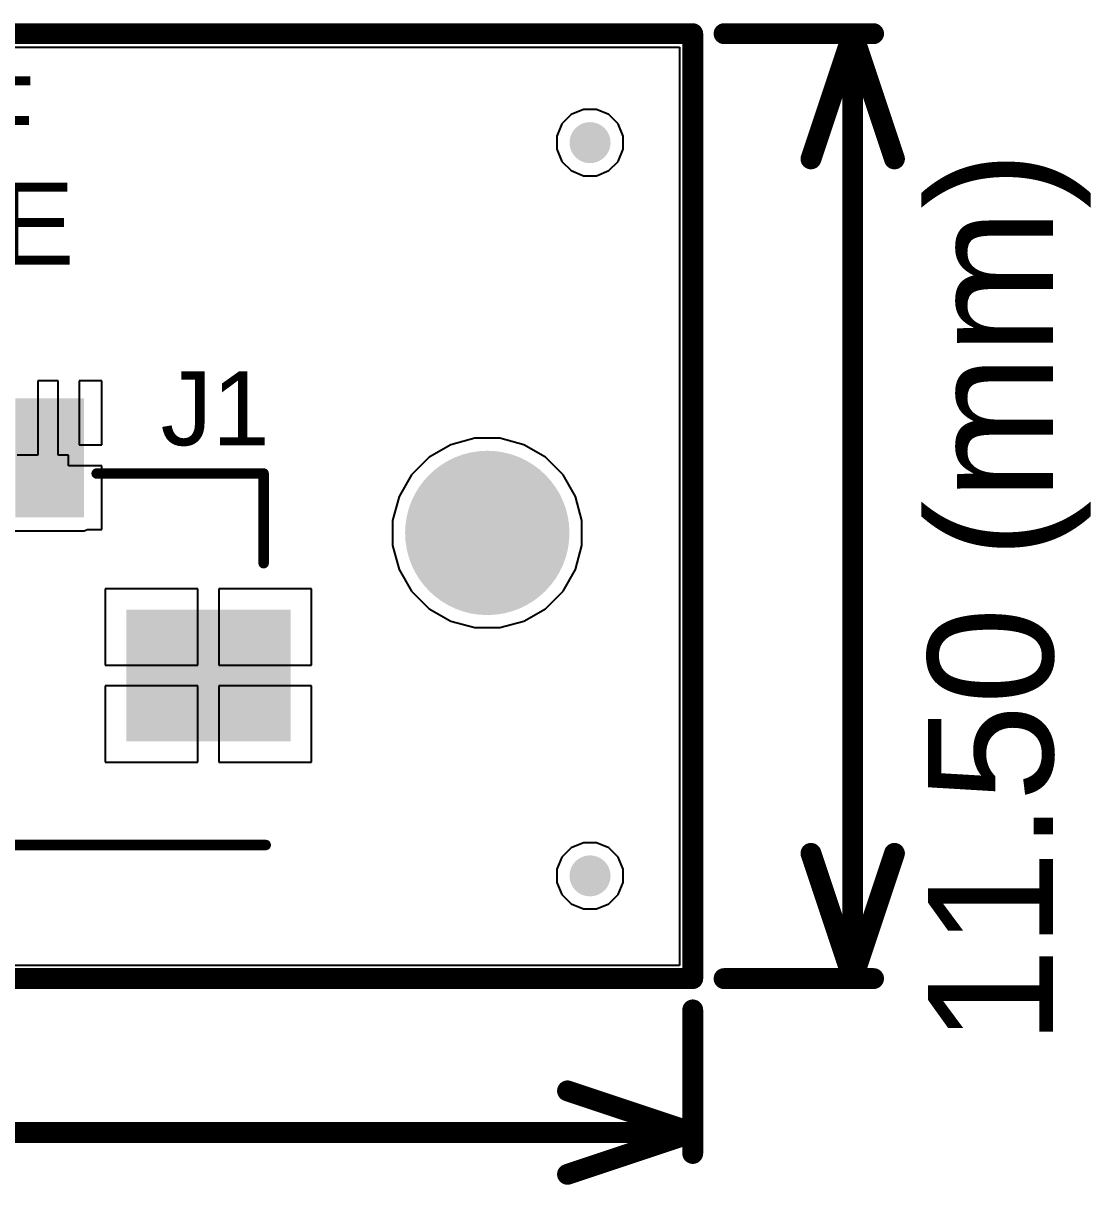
# Model space of a CAD drawing. Header units: millimetres. Extents: x -0.05 to 1.48, y -0.18 to 0.41.
# Drawn here: x 0.969 to 1.48, y -0.148 to 0.409 of the extents above; entities that cross this region are included whole.
import ezdxf

# ---------------------------------------------------------------- set-up
doc = ezdxf.new("R2010")
doc.units = ezdxf.units.MM
doc.header["$MEASUREMENT"] = 0
for name, color, linetype in [('BottomLayer', 5, 'Continuous'), ('BottomPaste', 16, 'Continuous'), ('BottomSolder', 6, 'Continuous'), ('Mechanical1', 6, 'Continuous'), ('Mechanical2', 216, 'Continuous'), ('MultiLayer', 9, 'Continuous'), ('PadHoleLayer', 156, 'Continuous'), ('TopLayer', 1, 'Continuous'), ('TopOverlay', 2, 'Continuous'), ('TopPaste', 8, 'Continuous'), ('TopSolder', 216, 'Continuous')]:
    doc.layers.add(name, color=color, linetype=linetype)
doc.styles.add('Arial', font='arial.ttf', dxfattribs={"height": 0.2})

# ---------------------------------------------------------------- blocks, each defined once
blk = doc.blocks.new('AFC01_S10FCC_00_17')
at = {"layer": 'TopLayer'}
for points in [[(-0.08268, 0.02717), (-0.09449, 0.02717), (-0.09449, 0.07835), (-0.08268, 0.07835)], [(-0.06299, 0.02717), (-0.0748, 0.02717), (-0.0748, 0.07835), (-0.06299, 0.07835)], [(-0.04331, 0.02717), (-0.05512, 0.02717), (-0.05512, 0.07835), (-0.04331, 0.07835)], [(-0.02362, 0.02717), (-0.03543, 0.02717), (-0.03543, 0.07835), (-0.02362, 0.07835)], [(-0.00394, 0.02717), (-0.01575, 0.02717), (-0.01575, 0.07835), (-0.00394, 0.07835)], [(0.01575, 0.02717), (0.00394, 0.02717), (0.00394, 0.07835), (0.01575, 0.07835)], [(0.03543, 0.02717), (0.02362, 0.02717), (0.02362, 0.07835), (0.03543, 0.07835)], [(0.05512, 0.02717), (0.04331, 0.02717), (0.04331, 0.07835), (0.05512, 0.07835)], [(0.0748, 0.02717), (0.06299, 0.02717), (0.06299, 0.07835), (0.0748, 0.07835)], [(0.09449, 0.02717), (0.08268, 0.02717), (0.08268, 0.07835), (0.09449, 0.07835)], [(-0.11614, -0.08425), (-0.19488, -0.08425), (-0.19488, -0.02126), (-0.11614, -0.02126)], [(0.11614, -0.02126), (0.19488, -0.02126), (0.19488, -0.08425), (0.11614, -0.08425)]]:
    blk.add_hatch(color=1, dxfattribs=at).paths.add_polyline_path(points)
at = {"layer": 'TopPaste'}
for points in [[(-0.08268, 0.02717), (-0.09449, 0.02717), (-0.09449, 0.07835), (-0.08268, 0.07835)], [(-0.06299, 0.02717), (-0.0748, 0.02717), (-0.0748, 0.07835), (-0.06299, 0.07835)], [(-0.04331, 0.02717), (-0.05512, 0.02717), (-0.05512, 0.07835), (-0.04331, 0.07835)], [(-0.02362, 0.02717), (-0.03543, 0.02717), (-0.03543, 0.07835), (-0.02362, 0.07835)], [(-0.00394, 0.02717), (-0.01575, 0.02717), (-0.01575, 0.07835), (-0.00394, 0.07835)], [(0.01575, 0.02717), (0.00394, 0.02717), (0.00394, 0.07835), (0.01575, 0.07835)], [(0.03543, 0.02717), (0.02362, 0.02717), (0.02362, 0.07835), (0.03543, 0.07835)], [(0.05512, 0.02717), (0.04331, 0.02717), (0.04331, 0.07835), (0.05512, 0.07835)], [(0.0748, 0.02717), (0.06299, 0.02717), (0.06299, 0.07835), (0.0748, 0.07835)], [(0.09449, 0.02717), (0.08268, 0.02717), (0.08268, 0.07835), (0.09449, 0.07835)], [(-0.11614, -0.08425), (-0.19488, -0.08425), (-0.19488, -0.02126), (-0.11614, -0.02126)], [(0.11614, -0.02126), (0.19488, -0.02126), (0.19488, -0.08425), (0.11614, -0.08425)]]:
    blk.add_hatch(color=8, dxfattribs=at).paths.add_polyline_path(points)
at = {"layer": 'TopSolder'}
for points in [[(-0.08268, 0.02717), (-0.09449, 0.02717), (-0.09449, 0.07835), (-0.08268, 0.07835)], [(-0.06299, 0.02717), (-0.0748, 0.02717), (-0.0748, 0.07835), (-0.06299, 0.07835)], [(-0.04331, 0.02717), (-0.05512, 0.02717), (-0.05512, 0.07835), (-0.04331, 0.07835)], [(-0.02362, 0.02717), (-0.03543, 0.02717), (-0.03543, 0.07835), (-0.02362, 0.07835)], [(-0.00394, 0.02717), (-0.01575, 0.02717), (-0.01575, 0.07835), (-0.00394, 0.07835)], [(0.01575, 0.02717), (0.00394, 0.02717), (0.00394, 0.07835), (0.01575, 0.07835)], [(0.03543, 0.02717), (0.02362, 0.02717), (0.02362, 0.07835), (0.03543, 0.07835)], [(0.05512, 0.02717), (0.04331, 0.02717), (0.04331, 0.07835), (0.05512, 0.07835)], [(0.0748, 0.02717), (0.06299, 0.02717), (0.06299, 0.07835), (0.0748, 0.07835)], [(0.09449, 0.02717), (0.08268, 0.02717), (0.08268, 0.07835), (0.09449, 0.07835)], [(-0.11614, -0.08425), (-0.19488, -0.08425), (-0.19488, -0.02126), (-0.11614, -0.02126)], [(0.11614, -0.02126), (0.19488, -0.02126), (0.19488, -0.08425), (0.11614, -0.08425)]]:
    blk.add_hatch(color=216, dxfattribs=at).paths.add_polyline_path(points)
at = {"layer": 'TopOverlay'}
for points, const_width in [([(-0.11249, 0.06522), (-0.11249, 0.07522)], 0.00787), ([(-0.11249, 0.07522), (-0.10749, 0.07022)], 0.00787), ([(-0.11249, 0.06522), (-0.10749, 0.07022)], 0.00787), ([(-0.182, 0.001), (-0.182, 0.044)], 0.005), ([(-0.182, 0.044), (-0.102, 0.044)], 0.005), ([(0.102, 0.044), (0.182, 0.044)], 0.005), ([(0.182, 0.001), (0.182, 0.044)], 0.005), ([(-0.183, -0.134), (0.183, -0.134)], 0.005)]:
    blk.add_lwpolyline(points, dxfattribs=dict(at, const_width=const_width))
for points, const_width in [([(-0.11446, 0.07522, 1), (-0.11052, 0.07522, 1)], 0.00394), ([(-0.11446, 0.07522, 1), (-0.11052, 0.07522, 1)], 0.00394), ([(-0.10946, 0.07022, 1), (-0.10552, 0.07022, 1)], 0.00394), ([(-0.10946, 0.07022, 1), (-0.10552, 0.07022, 1)], 0.00394), ([(-0.11446, 0.06522, 1), (-0.11052, 0.06522, 1)], 0.00394), ([(-0.11446, 0.06522, 1), (-0.11052, 0.06522, 1)], 0.00394), ([(-0.18325, 0.044, 1), (-0.18075, 0.044, 1)], 0.0025), ([(-0.18325, 0.044, 1), (-0.18075, 0.044, 1)], 0.0025), ([(-0.10325, 0.044, 1), (-0.10075, 0.044, 1)], 0.0025), ([(0.10075, 0.044, 1), (0.10325, 0.044, 1)], 0.0025), ([(0.18075, 0.044, 1), (0.18325, 0.044, 1)], 0.0025), ([(0.18075, 0.044, 1), (0.18325, 0.044, 1)], 0.0025), ([(-0.18325, 0.001, 1), (-0.18075, 0.001, 1)], 0.0025), ([(0.18075, 0.001, 1), (0.18325, 0.001, 1)], 0.0025), ([(-0.18425, -0.134, 1), (-0.18175, -0.134, 1)], 0.0025), ([(0.18175, -0.134, 1), (0.18425, -0.134, 1)], 0.0025)]:
    blk.add_lwpolyline(points, format="xyb", close=True, dxfattribs=dict(at, const_width=const_width))
blk.add_text('1', height=0.03, dxfattribs=at).set_placement((-0.094, -0.017))

msp = doc.modelspace()

# ---------------------------------------------------------------- hatches: boundary and pattern name
at = {"layer": 'BottomLayer'}
h = msp.add_hatch(color=5, dxfattribs=at)
edge = h.paths.add_edge_path()
edge.add_arc((1.24016, 0.35133), 0.00984, 0, 360)
h = msp.add_hatch(color=5, dxfattribs=at)
edge = h.paths.add_edge_path()
edge.add_arc((1.19094, 0.16432), 0.03937, 0, 360)
h = msp.add_hatch(color=5, dxfattribs=at)
edge = h.paths.add_edge_path()
edge.add_arc((1.24016, 0), 0.00984, 0, 360)
at = {"layer": 'BottomPaste'}
h = msp.add_hatch(color=16, dxfattribs=at)
edge = h.paths.add_edge_path()
edge.add_arc((1.24016, 0.35133), 0.00984, 0, 360)
h = msp.add_hatch(color=16, dxfattribs=at)
edge = h.paths.add_edge_path()
edge.add_arc((1.24016, 0), 0.00984, 0, 360)
at = {"layer": 'BottomSolder'}
h = msp.add_hatch(color=6, dxfattribs=at)
edge = h.paths.add_edge_path()
edge.add_arc((1.24016, 0.35133), 0.00984, 0, 360)
h = msp.add_hatch(color=6, dxfattribs=at)
edge = h.paths.add_edge_path()
edge.add_arc((1.19094, 0.16432), 0.03937, 0, 360)
h = msp.add_hatch(color=6, dxfattribs=at)
edge = h.paths.add_edge_path()
edge.add_arc((1.24016, 0), 0.00984, 0, 360)
at = {"layer": 'MultiLayer'}
h = msp.add_hatch(color=9, dxfattribs=at)
edge = h.paths.add_edge_path()
edge.add_arc((1.19094, 0.16432), 0.03937, 0, 360)
at = {"layer": 'PadHoleLayer'}
h = msp.add_hatch(color=156, dxfattribs=at)
edge = h.paths.add_edge_path()
edge.add_arc((1.19094, 0.16432), 0.03937, 0, 360)
at = {"layer": 'TopLayer'}
h = msp.add_hatch(color=1, dxfattribs=at)
edge = h.paths.add_edge_path()
edge.add_arc((1.24016, 0.35133), 0.00984, 0, 360)
msp.add_hatch(color=1, dxfattribs=at).paths.add_polyline_path([(0.96479, 0.17179), (0.99779, 0.17179), (0.99779, 0.22879), (0.96479, 0.22879)])
h = msp.add_hatch(color=1, dxfattribs=at)
edge = h.paths.add_edge_path()
edge.add_arc((1.19094, 0.16432), 0.03937, 0, 360)
at = {"layer": 'TopPaste'}
h = msp.add_hatch(color=8, dxfattribs=at)
edge = h.paths.add_edge_path()
edge.add_arc((1.24016, 0.35133), 0.00984, 0, 360)
at = {"layer": 'TopSolder'}
h = msp.add_hatch(color=216, dxfattribs=at)
edge = h.paths.add_edge_path()
edge.add_arc((1.24016, 0.35133), 0.00984, 0, 360)
h = msp.add_hatch(color=216, dxfattribs=at)
edge = h.paths.add_edge_path()
edge.add_arc((1.19094, 0.16432), 0.03937, 0, 360)

# ---------------------------------------------------------------- linework, layer by layer
at = {"layer": 'BottomLayer'}
for p, q in [((-0.043, 0.397), (1.283, 0.397)), ((1.283, 0.397), (1.283, -0.043)), ((1.23118, 0.36476), (1.22673, 0.3603)), ((1.237, 0.36717), (1.23118, 0.36476)), ((1.24331, 0.36717), (1.237, 0.36717)), ((1.24913, 0.36476), (1.24331, 0.36717)), ((1.25359, 0.3603), (1.24913, 0.36476)), ((1.22673, 0.3603), (1.22431, 0.35448)), ((1.256, 0.35448), (1.25359, 0.3603)), ((1.22431, 0.35448), (1.22431, 0.34818)), ((1.256, 0.34818), (1.256, 0.35448)), ((1.22431, 0.34818), (1.22673, 0.34235)), ((1.25359, 0.34235), (1.256, 0.34818)), ((1.22673, 0.34235), (1.23118, 0.3379)), ((1.24913, 0.3379), (1.25359, 0.34235)), ((1.23118, 0.3379), (1.237, 0.33549)), ((1.237, 0.33549), (1.24331, 0.33549)), ((1.24331, 0.33549), (1.24913, 0.3379)), ((1.17343, 0.2066), (1.16309, 0.20063)), ((1.18497, 0.20969), (1.17343, 0.2066)), ((1.19692, 0.20969), (1.18497, 0.20969)), ((1.20846, 0.2066), (1.19692, 0.20969)), ((1.2188, 0.20063), (1.20846, 0.2066)), ((1.16309, 0.20063), (1.15464, 0.19218)), ((1.22725, 0.19218), (1.2188, 0.20063)), ((1.15464, 0.19218), (1.14867, 0.18183)), ((1.23322, 0.18183), (1.22725, 0.19218)), ((1.14867, 0.18183), (1.14557, 0.1703)), ((1.23631, 0.1703), (1.23322, 0.18183)), ((1.14557, 0.1703), (1.14557, 0.15835)), ((1.23631, 0.15835), (1.23631, 0.1703)), ((1.14557, 0.15835), (1.14867, 0.14681)), ((1.23322, 0.14681), (1.23631, 0.15835)), ((1.14867, 0.14681), (1.15464, 0.13646)), ((1.22725, 0.13646), (1.23322, 0.14681)), ((1.15464, 0.13646), (1.16309, 0.12802)), ((1.2188, 0.12802), (1.22725, 0.13646)), ((1.16309, 0.12802), (1.17343, 0.12204)), ((1.20846, 0.12204), (1.2188, 0.12802)), ((1.17343, 0.12204), (1.18497, 0.11895)), ((1.18497, 0.11895), (1.19692, 0.11895)), ((1.19692, 0.11895), (1.20846, 0.12204)), ((1.23118, 0.01343), (1.22673, 0.00897)), ((1.237, 0.01584), (1.23118, 0.01343)), ((1.24331, 0.01584), (1.237, 0.01584)), ((1.24913, 0.01343), (1.24331, 0.01584)), ((1.25359, 0.00897), (1.24913, 0.01343)), ((1.22673, 0.00897), (1.22431, 0.00315)), ((1.256, 0.00315), (1.25359, 0.00897)), ((1.22431, 0.00315), (1.22431, -0.00315)), ((1.256, -0.00315), (1.256, 0.00315)), ((1.22431, -0.00315), (1.22673, -0.00897)), ((1.25359, -0.00897), (1.256, -0.00315)), ((1.22673, -0.00897), (1.23118, -0.01343)), ((1.24913, -0.01343), (1.25359, -0.00897)), ((1.23118, -0.01343), (1.237, -0.01584)), ((1.237, -0.01584), (1.24331, -0.01584)), ((1.24331, -0.01584), (1.24913, -0.01343)), ((1.283, -0.043), (-0.043, -0.043))]:
    msp.add_line(p, q, dxfattribs=at)
at = {"layer": 'Mechanical1', "const_width": 0.01}
for points in [[(1.30437, 0.40354), (1.376, 0.40354)], [(1.346, 0.34354), (1.366, 0.40354)], [(1.366, 0.40354), (1.386, 0.34354)], [(1.366, 0.17716), (1.366, 0.40354)], [(1.366, -0.04921), (1.366, 0.17716)], [(1.346, 0.01079), (1.366, -0.04921)], [(1.366, -0.04921), (1.386, 0.01079)], [(1.30437, -0.04921), (1.376, -0.04921)], [(1.28937, -0.133), (1.28937, -0.06421)], [(1.22937, -0.103), (1.28937, -0.123)], [(0.88999, -0.123), (1.28937, -0.123)], [(1.22937, -0.143), (1.28937, -0.123)]]:
    msp.add_lwpolyline(points, dxfattribs=at)
at = {"layer": 'Mechanical1', "const_width": 0.005}
for points in [[(1.30187, 0.40354, 1), (1.30687, 0.40354, 1)], [(1.3635, 0.40354, 1), (1.3685, 0.40354, 1)], [(1.3635, 0.40354, 1), (1.3685, 0.40354, 1)], [(1.3635, 0.40354, 1), (1.3685, 0.40354, 1)], [(1.3735, 0.40354, 1), (1.3785, 0.40354, 1)], [(1.3435, 0.34354, 1), (1.3485, 0.34354, 1)], [(1.3835, 0.34354, 1), (1.3885, 0.34354, 1)], [(1.3635, 0.17716, 1), (1.3685, 0.17716, 1)], [(1.3635, 0.17716, 1), (1.3685, 0.17716, 1)], [(1.3435, 0.01079, 1), (1.3485, 0.01079, 1)], [(1.3835, 0.01079, 1), (1.3885, 0.01079, 1)], [(1.30187, -0.04921, 1), (1.30687, -0.04921, 1)], [(1.3635, -0.04921, 1), (1.3685, -0.04921, 1)], [(1.3635, -0.04921, 1), (1.3685, -0.04921, 1)], [(1.3635, -0.04921, 1), (1.3685, -0.04921, 1)], [(1.3735, -0.04921, 1), (1.3785, -0.04921, 1)], [(1.28687, -0.06421, 1), (1.29187, -0.06421, 1)], [(1.22687, -0.103, 1), (1.23187, -0.103, 1)], [(1.28687, -0.123, 1), (1.29187, -0.123, 1)], [(1.28687, -0.123, 1), (1.29187, -0.123, 1)], [(1.28687, -0.123, 1), (1.29187, -0.123, 1)], [(1.28687, -0.133, 1), (1.29187, -0.133, 1)], [(1.22687, -0.143, 1), (1.23187, -0.143, 1)]]:
    msp.add_lwpolyline(points, format="xyb", close=True, dxfattribs=at)
at = {"layer": 'Mechanical2', "const_width": 0.01}
for points in [[(-0.04921, 0.40354), (1.28937, 0.40354)], [(1.28937, -0.04921), (1.28937, 0.40354)], [(-0.04921, -0.04921), (1.28937, -0.04921)]]:
    msp.add_lwpolyline(points, dxfattribs=at)
at = {"layer": 'Mechanical2', "const_width": 0.005}
for points in [[(1.28687, 0.40354, 1), (1.29187, 0.40354, 1)], [(1.28687, 0.40354, 1), (1.29187, 0.40354, 1)], [(1.28687, -0.04921, 1), (1.29187, -0.04921, 1)], [(1.28687, -0.04921, 1), (1.29187, -0.04921, 1)]]:
    msp.add_lwpolyline(points, format="xyb", close=True, dxfattribs=at)
at = {"layer": 'TopLayer'}
for p, q in [((-0.043, 0.397), (1.283, 0.397)), ((1.283, 0.397), (1.283, -0.043)), ((1.23118, 0.36476), (1.22673, 0.3603)), ((1.237, 0.36717), (1.23118, 0.36476)), ((1.24331, 0.36717), (1.237, 0.36717)), ((1.24913, 0.36476), (1.24331, 0.36717)), ((1.25359, 0.3603), (1.24913, 0.36476)), ((1.22673, 0.3603), (1.22431, 0.35448)), ((1.256, 0.35448), (1.25359, 0.3603)), ((1.22431, 0.35448), (1.22431, 0.34818)), ((1.256, 0.34818), (1.256, 0.35448)), ((1.22431, 0.34818), (1.22673, 0.34235)), ((1.25359, 0.34235), (1.256, 0.34818)), ((1.22673, 0.34235), (1.23118, 0.3379)), ((1.24913, 0.3379), (1.25359, 0.34235)), ((1.23118, 0.3379), (1.237, 0.33549)), ((1.237, 0.33549), (1.24331, 0.33549)), ((1.24331, 0.33549), (1.24913, 0.3379)), ((0.98537, 0.23713), (0.97568, 0.23713)), ((0.97568, 0.23713), (0.97568, 0.20154)), ((0.98537, 0.20154), (0.98537, 0.23713)), ((1.00627, 0.23713), (0.99537, 0.23713)), ((0.99537, 0.23713), (0.99537, 0.20654)), ((1.00627, 0.20654), (1.00627, 0.23713)), ((0.99537, 0.20654), (1.00627, 0.20654)), ((1.17343, 0.2066), (1.16309, 0.20063)), ((1.18497, 0.20969), (1.17343, 0.2066)), ((1.19692, 0.20969), (1.18497, 0.20969)), ((1.20846, 0.2066), (1.19692, 0.20969)), ((1.2188, 0.20063), (1.20846, 0.2066)), ((0.97568, 0.20154), (0.96568, 0.20154)), ((0.99037, 0.20154), (0.98537, 0.20154)), ((0.99037, 0.19654), (0.99037, 0.20154)), ((1.16309, 0.20063), (1.15464, 0.19218)), ((1.22725, 0.19218), (1.2188, 0.20063)), ((1.00627, 0.19654), (0.99037, 0.19654)), ((1.00627, 0.16595), (1.00627, 0.19654)), ((1.15464, 0.19218), (1.14867, 0.18183)), ((1.23322, 0.18183), (1.22725, 0.19218)), ((1.14867, 0.18183), (1.14557, 0.1703)), ((1.23631, 0.1703), (1.23322, 0.18183)), ((1.14557, 0.1703), (1.14557, 0.15835)), ((1.23631, 0.15835), (1.23631, 0.1703)), ((0.96479, 0.16529), (0.99779, 0.16529)), ((0.99779, 0.16529), (0.99938, 0.16595)), ((0.99938, 0.16595), (1.00627, 0.16595)), ((1.14557, 0.15835), (1.14867, 0.14681)), ((1.23322, 0.14681), (1.23631, 0.15835)), ((1.14867, 0.14681), (1.15464, 0.13646)), ((1.22725, 0.13646), (1.23322, 0.14681)), ((1.0523, 0.13753), (1.00793, 0.13753)), ((1.00793, 0.13753), (1.00793, 0.10103)), ((1.0523, 0.10103), (1.0523, 0.13753)), ((1.10667, 0.13753), (1.0623, 0.13753)), ((1.0623, 0.13753), (1.0623, 0.10103)), ((1.10667, 0.10103), (1.10667, 0.13753)), ((1.15464, 0.13646), (1.16309, 0.12802)), ((1.2188, 0.12802), (1.22725, 0.13646)), ((1.16309, 0.12802), (1.17343, 0.12204)), ((1.20846, 0.12204), (1.2188, 0.12802)), ((1.17343, 0.12204), (1.18497, 0.11895)), ((1.18497, 0.11895), (1.19692, 0.11895)), ((1.19692, 0.11895), (1.20846, 0.12204)), ((1.00793, 0.10103), (1.0523, 0.10103)), ((1.0623, 0.10103), (1.10667, 0.10103)), ((1.0523, 0.09103), (1.00793, 0.09103)), ((1.00793, 0.09103), (1.00793, 0.05453)), ((1.0523, 0.05453), (1.0523, 0.09103)), ((1.10667, 0.09103), (1.0623, 0.09103)), ((1.0623, 0.09103), (1.0623, 0.05453)), ((1.10667, 0.05453), (1.10667, 0.09103)), ((1.00793, 0.05453), (1.0523, 0.05453)), ((1.0623, 0.05453), (1.10667, 0.05453)), ((1.283, -0.043), (0.64807, -0.043))]:
    msp.add_line(p, q, dxfattribs=at)

# ---------------------------------------------------------------- block references
msp.add_blockref('AFC01_S10FCC_00_17', (0.90179, 0.14879))

# ---------------------------------------------------------------- texts
at = {"layer": 'Mechanical1', "style": 'Arial'}
msp.add_text('11.50 (mm)', height=0.06, rotation=90, dxfattribs=at).set_placement((1.462, -0.081))
at = {"layer": 'TopOverlay', "style": 'Arial'}
for s, height, p in [('BACK OF', 0.03937, (0.73279, 0.34379)), ('TABLET SIDE', 0.0393701, (0.64179, 0.29279)), ('J1', 0.0354, (1.03441, 0.20631))]:
    msp.add_text(s, height=height, dxfattribs=at).set_placement(p)

doc.saveas('drawing.dxf')
